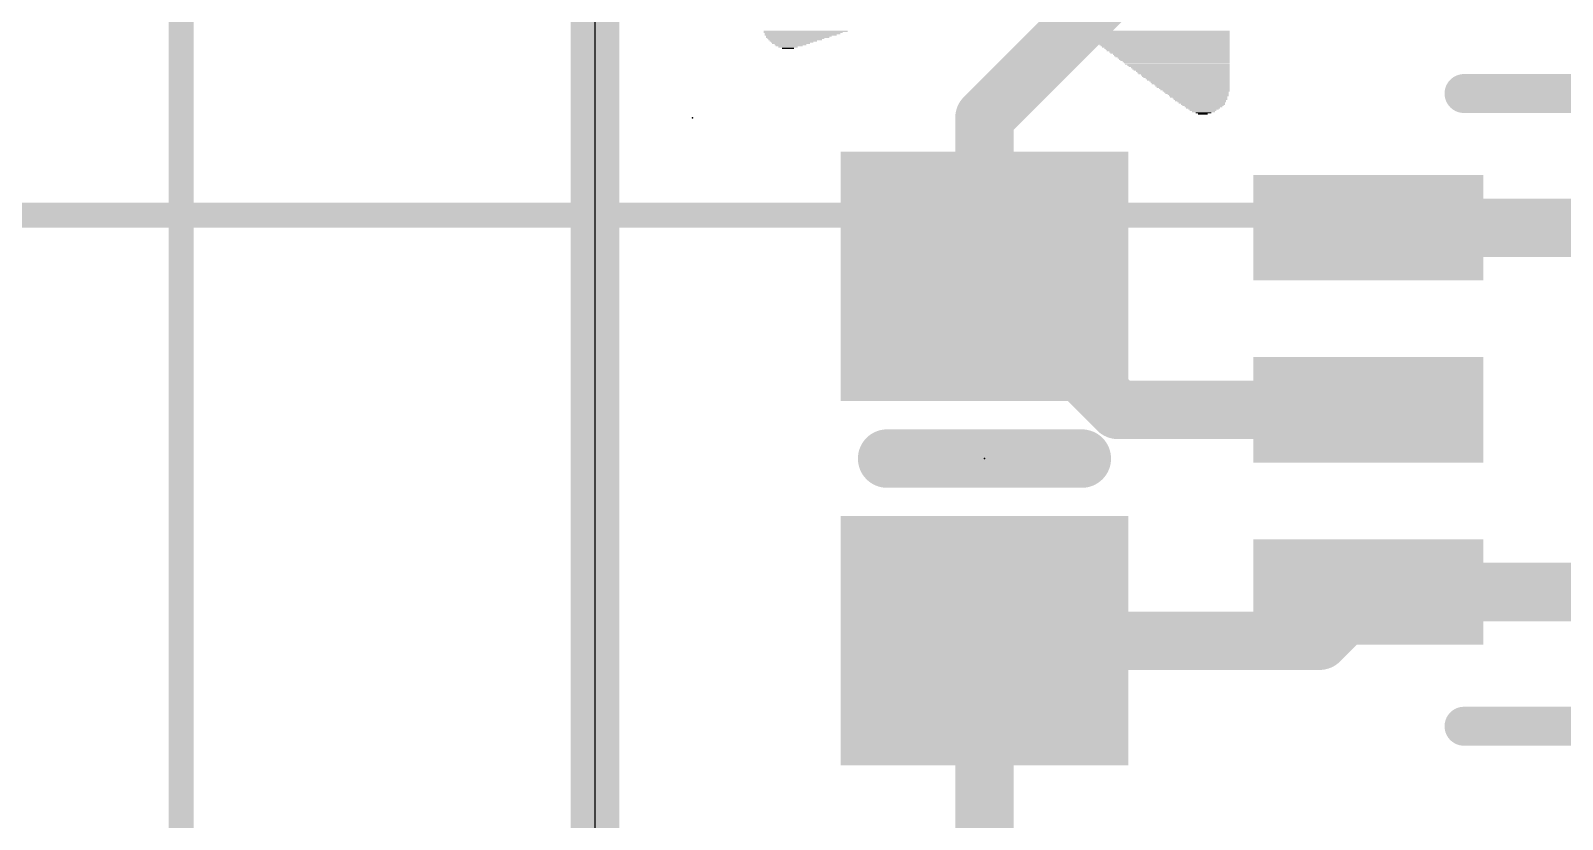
# Model space of a CAD drawing. Extents: x -12.6 to 37.3, y -13.7 to 24.4.
# Drawn here: x -2.94 to 5.05, y 5.23 to 9.34 of the extents above; entities that cross this region are included whole.
import ezdxf

# ---------------------------------------------------------------- set-up
doc = ezdxf.new("R2010")
doc.units = 0
for name, color, linetype in [('1', 12, 'CONTINUOUS'), ('16', 132, 'CONTINUOUS'), ('20', 53, 'CONTINUOUS'), ('21', 40, 'CONTINUOUS'), ('23', 53, 'CONTINUOUS'), ('47', 253, 'CONTINUOUS')]:
    doc.layers.add(name, color=color, linetype=linetype)

# ---------------------------------------------------------------- blocks, each defined once
blk = doc.blocks.new('RECT')
blk.add_solid([(-0.5, -0.5), (0.5, -0.5), (-0.5, 0.5), (0.5, 0.5)])

msp = doc.modelspace()

# ---------------------------------------------------------------- linework, layer by layer
at = {"layer": '1', "const_width": 0.3048}
for points in [[(2.032, 8.89), (3.048, 9.906)], [(2.032, 8.062), (2.032, 8.89)], [(4.0339, 8.316), (5.334, 8.316)], [(2.728, 7.366), (2.032, 8.062)], [(4.0339, 7.366), (2.728, 7.366)], [(4.0339, 6.416), (3.7799, 6.162)], [(5.334, 6.416), (4.0339, 6.416)], [(2.032, 3.048), (2.032, 6.162)], [(3.7799, 6.162), (2.032, 6.162)]]:
    msp.add_lwpolyline(points, dxfattribs=at)
at = {"layer": '1', "const_width": 0.1524}
for points in [[(2.1082, 8.89, 1), (1.9558, 8.89)], [(1.9781, 8.9439, 1), (2.0859, 8.8361)], [(4.0339, 8.3922, 1), (4.0339, 8.2398)], [(2.0859, 8.1159, 1), (1.9781, 8.0081)], [(1.9558, 8.062, 1), (2.1082, 8.062)], [(2.728, 7.4422, 1), (2.728, 7.2898)], [(4.0339, 7.2898, 1), (4.0339, 7.4422)], [(2.6741, 7.3121, 1), (2.7819, 7.4199)], [(4.0339, 6.4922, 1), (4.0339, 6.3398)], [(4.0878, 6.3621, 1), (3.98, 6.4699)], [(2.1082, 6.162, 1), (1.9558, 6.162)], [(2.032, 6.2382, 1), (2.032, 6.0858)], [(3.7799, 6.0858, 1), (3.7799, 6.2382)], [(3.726, 6.2159, 1), (3.8338, 6.1081)]]:
    msp.add_lwpolyline(points, format="xyb", dxfattribs=at)
at = {"layer": '16', "const_width": 0.254}
msp.add_lwpolyline([(0, 0), (0, 17.78)], dxfattribs=at)
at = {"layer": '20'}
msp.add_line((0, 2.54), (0, 15.24), dxfattribs=at)
at = {"layer": '21'}
for points, const_width in [([(6.134, 9.016), (4.534, 9.016)], 0.2032), ([(1.524, 7.112), (2.54, 7.112)], 0.3048), ([(6.134, 5.716), (4.534, 5.716)], 0.2032)]:
    msp.add_lwpolyline(points, dxfattribs=dict(at, const_width=const_width))
for points, const_width in [([(4.534, 9.0668, 1), (4.534, 8.9652)], 0.1016), ([(1.524, 7.1882, 1), (1.524, 7.0358)], 0.1524), ([(2.54, 7.0358, 1), (2.54, 7.1882)], 0.1524), ([(4.534, 5.7668, 1), (4.534, 5.6652)], 0.1016)]:
    msp.add_lwpolyline(points, format="xyb", dxfattribs=dict(at, const_width=const_width))
at = {"layer": '23'}
for p in [(0.508, 8.89), (2.032, 7.112)]:
    msp.add_point(p, dxfattribs=at)
at = {"layer": '47', "const_width": 0.13}
for points in [[(-2.159, 17.715), (-2.159, 0.065)], [(0, 8.89), (0, -13.634)], [(9.906, 8.382), (-10.078, 8.382)]]:
    msp.add_lwpolyline(points, dxfattribs=at)
at = {"layer": '47', "const_width": 0.065}
msp.add_lwpolyline([(0.0325, 8.89, 1), (-0.0325, 8.89)], format="xyb", dxfattribs=at)

# ---------------------------------------------------------------- block references
at = {"layer": '1'}
for p, xscale, yscale, rotation in [((2.032, 8.062), 1.3, 1.5, 90), ((4.0339, 8.316), 0.55, 1.2, 270), ((4.0339, 7.366), 0.55, 1.2, 270), ((2.032, 6.162), 1.3, 1.5, 90), ((4.0339, 6.416), 0.55, 1.2, 270)]:
    msp.add_blockref('RECT', p, dxfattribs=dict(at, xscale=xscale, yscale=yscale, rotation=rotation))
at = {"layer": '21'}
for p, xscale, yscale in [((1.0858, 9.3345), 0.4127, 0.0064), ((1.0986, 9.3408), 0.4381, 0.0063), ((1.0732, 9.3218), 0.3747, 0.0064), ((1.0827, 9.3282), 0.3937, 0.0063), ((1.0636, 9.3155), 0.3429, 0.0063), ((1.0573, 9.3091), 0.3302, 0.0064), ((1.0477, 9.3027), 0.2985, 0.0063), ((1.0446, 9.2964), 0.2794, 0.0064), ((1.0351, 9.2901), 0.2477, 0.0063), ((1.0287, 9.2837), 0.2222, 0.0064), ((1.0224, 9.2774), 0.1969, 0.0063), ((1.0192, 9.271), 0.1651, 0.0064), ((2.9242, 9.3408), 0.7747, 0.0063), ((2.9274, 9.3345), 0.7683, 0.0064), ((2.9305, 9.3282), 0.762, 0.0063), ((2.9369, 9.3218), 0.7493, 0.0064), ((2.9401, 9.3155), 0.7429, 0.0063), ((2.9432, 9.3091), 0.7366, 0.0064), ((2.9496, 9.3027), 0.7239, 0.0063), ((2.9527, 9.2964), 0.7175, 0.0064), ((2.9591, 9.2901), 0.7048, 0.0063), ((2.9623, 9.2837), 0.6985, 0.0064), ((2.9655, 9.2774), 0.6921, 0.0063), ((2.9718, 9.271), 0.6794, 0.0064), ((1.0129, 9.2646), 0.1397, 0.0063), ((1.0065, 9.2583), 0.1016, 0.0064), ((1.0065, 9.252), 0.0635, 0.0063), ((2.975, 9.2646), 0.6731, 0.0063), ((2.9782, 9.2583), 0.6667, 0.0064), ((2.9845, 9.252), 0.654, 0.0063), ((2.9877, 9.2456), 0.6477, 0.0064), ((2.9909, 9.2393), 0.6413, 0.0063), ((2.9972, 9.2329), 0.6286, 0.0064), ((3.0004, 9.2265), 0.6223, 0.0063), ((3.0067, 9.2202), 0.6096, 0.0064), ((3.0099, 9.2139), 0.6032, 0.0063), ((3.0131, 9.2075), 0.5969, 0.0064), ((3.0194, 9.2012), 0.5842, 0.0063), ((3.0226, 9.1948), 0.5778, 0.0064), ((3.0257, 9.1884), 0.5715, 0.0063), ((3.0321, 9.1821), 0.5588, 0.0064), ((3.0353, 9.1758), 0.5524, 0.0063), ((3.0385, 9.1694), 0.5461, 0.0064), ((3.0448, 9.1631), 0.5334, 0.0063), ((3.048, 9.1567), 0.527, 0.0064), ((3.0544, 9.1504), 0.5143, 0.0063), ((3.0575, 9.144), 0.508, 0.0064), ((3.0607, 9.1377), 0.5016, 0.0063), ((3.0671, 9.1313), 0.4889, 0.0064), ((3.0702, 9.125), 0.4826, 0.0063), ((3.0734, 9.1186), 0.4762, 0.0064), ((3.0798, 9.1123), 0.4635, 0.0063), ((3.0829, 9.1059), 0.4572, 0.0064), ((3.0861, 9.0996), 0.4508, 0.0063), ((3.0925, 9.0932), 0.4381, 0.0064), ((3.0956, 9.0869), 0.4318, 0.0063), ((3.1019, 9.0805), 0.4191, 0.0064), ((3.1052, 9.0742), 0.4127, 0.0063), ((3.1083, 9.0678), 0.4064, 0.0064), ((3.1147, 9.0615), 0.3937, 0.0063), ((3.1179, 9.0551), 0.3873, 0.0064), ((3.121, 9.0488), 0.381, 0.0063), ((3.1274, 9.0424), 0.3683, 0.0064), ((3.1305, 9.0361), 0.3619, 0.0063), ((3.1369, 9.0297), 0.3492, 0.0064), ((3.1369, 9.0234), 0.3366, 0.0063), ((3.1401, 9.017), 0.3302, 0.0064), ((3.1465, 9.0107), 0.3175, 0.0063), ((3.1496, 9.0043), 0.3112, 0.0064), ((3.1496, 8.998), 0.2984, 0.0063), ((3.156, 8.9916), 0.2857, 0.0064), ((3.1591, 8.9853), 0.2794, 0.0063), ((3.1592, 8.9789), 0.2667, 0.0064), ((3.1655, 8.9726), 0.254, 0.0063), ((3.1655, 8.9662), 0.2413, 0.0064), ((3.1718, 8.9599), 0.2286, 0.0063), ((3.1719, 8.9535), 0.2159, 0.0064), ((3.175, 8.9472), 0.1968, 0.0063), ((3.1718, 8.9408), 0.1778, 0.0064), ((3.175, 8.9345), 0.1588, 0.0063), ((3.1719, 8.9281), 0.1397, 0.0064), ((3.175, 8.9218), 0.1206, 0.0063), ((3.175, 8.9154), 0.0826, 0.0064), ((3.1718, 8.9091), 0.0508, 0.0063)]:
    msp.add_blockref('RECT', p, dxfattribs=dict(at, xscale=xscale, yscale=yscale))

doc.saveas('drawing.dxf')
